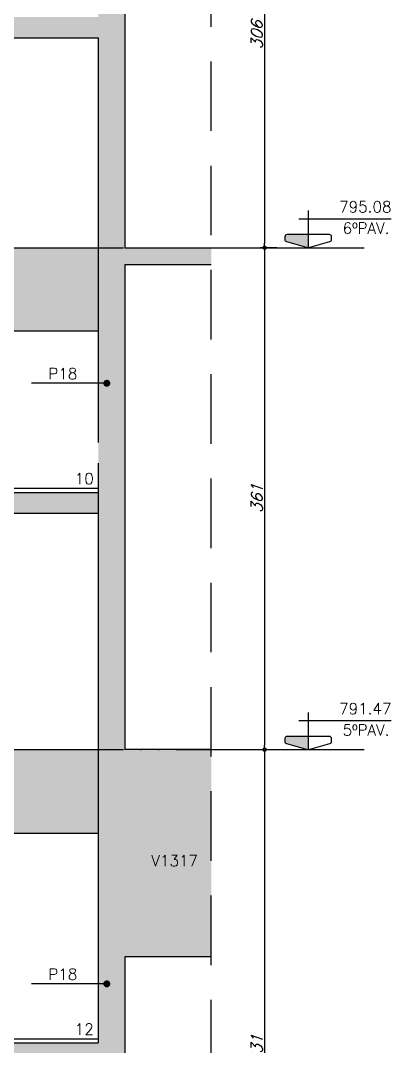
# Model space of a CAD drawing. Header units: millimetres. Extents: x -832 to 3668, y -1574 to 5296.
# Drawn here: x 111 to 379, y 2919 to 3657 of the extents above; entities that cross this region are included whole.
import ezdxf
from ezdxf import colors
from ezdxf.entities.mleader import LeaderData, LeaderLine
from ezdxf.enums import TextEntityAlignment as Align
from ezdxf.math import Vec2, Vec3

# ---------------------------------------------------------------- set-up
doc = ezdxf.new("R2010")
doc.units = ezdxf.units.MM
doc.header["$LTSCALE"] = 50
doc.linetypes.add('DASHED', pattern=[0.75, 0.5, -0.25])
doc.linetypes.add('DIVIDE2', pattern=[0.625, 0.25, -0.125, 0, -0.125, 0, -0.125])
for name, color, linetype in [('F-AUX', 2, 'Continuous'), ('F-AUX-RED', 1, 'Continuous'), ('F-CORTE', 4, 'Continuous'), ('F-COTAS', 106, 'Continuous'), ('F-EIXOS-DET', 1, 'Continuous'), ('F-ESC CORTE', 4, 'Continuous'), ('F-ESC NUM', 2, 'Continuous'), ('F-ESC SOLIDO CORTE', 71, 'Continuous'), ('F-NÍVEL-VISTA', 2, 'Continuous'), ('F-REVESTIMENTO', 1, 'Continuous'), ('F-SOLIDO', 71, 'Continuous'), ('F-TEXTO', 6, 'Continuous'), ('F-TEXTO-YELLOW', 2, 'Continuous'), ('F-VISTA', 2, 'Continuous'), ('F-VISTA SÓLIDO', 254, 'Continuous')]:
    doc.layers.add(name, color=color, linetype=linetype)
doc.styles.add('5385-ARQ-PB-BAS-PLA-TER-TORRE-A-106-TXT$0$R60-75', font='romans.shx', dxfattribs={"height": 0.1125})
doc.styles.add('CP-TEXT-INCL', font='romans.shx', dxfattribs={"oblique": 20})
doc.styles.add('MCP', font='romans.shx')
doc.styles.get("Standard").update_dxf_attribs({"font": 'arial.ttf'})
doc.dimstyles.new('CP-COTAS-50', dxfattribs={"dimscale": 0.64, "dimtxt": 12.5, "dimasz": 5, "dimexe": 5, "dimexo": 5, "dimgap": 2.5, "dimtad": 1, "dimdec": 1, "dimdsep": 46, "dimtxsty": 'CP-TEXT-INCL', "dimblk1": 'DOT', "dimblk2": 'DOT', "dimsah": 1, "dimcen": 9, "dimclrd": 256, "dimclre": 256, "dimclrt": 256, "dimadec": 0, "dimazin": 0, "dimtfac": 1, "dimtdec": 1, "dimtmove": 2, "dimatfit": 3, "dimldrblk": 'DOT', "dimfxl": 5, "dimtolj": 1, "dimarcsym": 0})
pattern_1 = [(0, (0, 0), (0, 6.985), [5.08, -1.905]), (90, (0, 0), (-6.985, 4e-16), [5.08, -1.905])]

# ---------------------------------------------------------------- blocks, each defined once
blk = doc.blocks.new('_DOT')
at = {"color": 0, "linetype": 'ByBlock'}
blk.add_line((-0.5, 0), (-1, 0), dxfattribs=at)
at = {"color": 0, "linetype": 'ByBlock', "const_width": 0.5}
blk.add_lwpolyline([(-0.25, 0, 1), (0.25, 0, 1)], format="xyb", close=True, dxfattribs=at)
blk = doc.blocks.new('Nível - Vista')
at = {"layer": 'F-NÍVEL-VISTA'}
blk.add_hatch(color=71, dxfattribs=at).paths.add_polyline_path([(0, 0.238), (-0.38, 0.238, 0.414214), (-0.42, 0.198), (-0.42, 0.148, 0.331206), (-0.391, 0.11), (-0.011, 0.002, 0.072993), (0, 0)])
at = {"layer": 'F-NÍVEL-VISTA', "color": 2}
for p, q in [((0, 0.67), (0, 0)), ((-0.168, 0.521), (1.493, 0.521))]:
    blk.add_line(p, q, dxfattribs=at)
blk.add_lwpolyline([(-0.011, 0.002, 0.146769), (0.011, 0.002), (0.391, 0.11, 0.331206), (0.42, 0.148), (0.42, 0.198, 0.414214), (0.38, 0.238), (-0.38, 0.238, 0.414214), (-0.42, 0.198), (-0.42, 0.148, 0.331206), (-0.391, 0.11), (-0.011, 0.002, 0.146769), (0.011, 0.002)], format="xyb", dxfattribs=at)
at = {"layer": 'F-TEXTO', "color": 3, "style": 'MCP'}
for tag, p in [('NÍVEL', (1.026, 0.636)), ('NÍVEL_DETALHE', (1.02, 0.186))]:
    blk.add_attdef(tag, text='', height=0.2, dxfattribs=at).set_placement(p, align=Align.CENTER)
blk = doc.blocks.new('*D89')
at = {"layer": 'DEFPOINTS', "color": 0, "transparency": 16777216}
for p in [(298.42, 3799.06), (286.55, 3493.06), (298.42, 3493.06)]:
    blk.add_point(p, dxfattribs=at)
at = {"layer": 'F-COTAS', "lineweight": -2, "transparency": 16777216}
for p, q in [((295.22, 3799.06), (283.35, 3799.06)), ((286.55, 3795.86), (286.55, 3496.26)), ((295.22, 3493.06), (283.35, 3493.06))]:
    blk.add_line(p, q, dxfattribs=at)
at = {"layer": 'F-COTAS', "lineweight": -2, "transparency": 16777216, "xscale": 3.2, "yscale": 3.2, "zscale": 3.2}
for p, rotation in [((286.55, 3799.06), 90), ((286.55, 3493.06), 270)]:
    blk.add_blockref('_DOT', p, dxfattribs=dict(at, rotation=rotation))
at = {"layer": 'F-COTAS', "transparency": 16777216, "insert": (280.95, 3646.06), "char_height": 8, "attachment_point": 5, "rotation": 90, "style": 'CP-TEXT-INCL'}
blk.add_mtext('\\A1;306', dxfattribs=at)
blk = doc.blocks.new('*D90')
at = {"layer": 'DEFPOINTS', "color": 0, "transparency": 16777216}
for p in [(298.42, 3493.06), (286.55, 3132.06), (286.55, 3132.06)]:
    blk.add_point(p, dxfattribs=at)
at = {"layer": 'F-COTAS', "lineweight": -2, "transparency": 16777216}
for p, q in [((295.22, 3493.06), (283.35, 3493.06)), ((286.55, 3489.86), (286.55, 3135.26))]:
    blk.add_line(p, q, dxfattribs=at)
at = {"layer": 'F-COTAS', "lineweight": -2, "transparency": 16777216, "xscale": 3.2, "yscale": 3.2, "zscale": 3.2}
for p, rotation in [((286.55, 3493.06), 90), ((286.55, 3132.06), 270)]:
    blk.add_blockref('_DOT', p, dxfattribs=dict(at, rotation=rotation))
at = {"layer": 'F-COTAS', "transparency": 16777216, "insert": (280.95, 3312.56), "char_height": 8, "attachment_point": 5, "rotation": 90, "style": 'CP-TEXT-INCL'}
blk.add_mtext('\\A1;361', dxfattribs=at)
blk = doc.blocks.new('*D91')
at = {"layer": 'DEFPOINTS', "color": 0, "transparency": 16777216}
for p in [(286.55, 3132.06), (286.55, 2701.06), (286.55, 2701.06)]:
    blk.add_point(p, dxfattribs=at)
at = {"layer": 'F-COTAS', "lineweight": -2, "transparency": 16777216}
blk.add_line((286.55, 3128.86), (286.55, 2704.26), dxfattribs=at)
at = {"layer": 'F-COTAS', "lineweight": -2, "transparency": 16777216, "xscale": 3.2, "yscale": 3.2, "zscale": 3.2}
for p, rotation in [((286.55, 3132.06), 90), ((286.55, 2701.06), 270)]:
    blk.add_blockref('_DOT', p, dxfattribs=dict(at, rotation=rotation))
at = {"layer": 'F-COTAS', "transparency": 16777216, "insert": (280.95, 2916.56), "char_height": 8, "attachment_point": 5, "rotation": 90, "style": 'CP-TEXT-INCL'}
blk.add_mtext('\\A1;431', dxfattribs=at)

msp = doc.modelspace()

# ---------------------------------------------------------------- hatches: boundary and pattern name
h = msp.add_hatch()
h.set_pattern_fill('ANGLE', color=256)
h.set_pattern_definition(pattern_1)
h.paths.add_polyline_path([(339.98, 3501.14), (379.03, 3501.14), (379.03, 3513.14), (339.98, 3513.14)], flags=9)
h = msp.add_hatch()
h.set_pattern_fill('ANGLE', color=256)
h.set_pattern_definition(pattern_1)
h.paths.add_polyline_path([(130.47, 3396.47), (155.05, 3396.47), (155.05, 3408.47), (130.47, 3408.47)], flags=9)
h = msp.add_hatch()
h.set_pattern_fill('ANGLE', color=256)
h.set_pattern_definition(pattern_1)
h.paths.add_polyline_path([(339.79, 3140.14), (379.22, 3140.14), (379.22, 3152.14), (339.79, 3152.14)], flags=9)
h = msp.add_hatch()
h.set_pattern_fill('ANGLE', color=256)
h.set_pattern_definition(pattern_1)
h.paths.add_polyline_path([(203.48, 3046.13), (243.29, 3046.13), (243.29, 3058.13), (203.48, 3058.13)], flags=9)
h = msp.add_hatch()
h.set_pattern_fill('ANGLE', color=256)
h.set_pattern_definition(pattern_1)
h.paths.add_polyline_path([(130.47, 2964.48), (155.05, 2964.48), (155.05, 2976.48), (130.47, 2976.48)], flags=9)
at = {"layer": 'F-ESC SOLIDO CORTE'}
h = msp.add_hatch(color=256, dxfattribs=at)
h.dxf.hatch_style = 1
h.paths.add_polyline_path([(-153.57, 3803.06), (-410.07, 3803.06), (-410.07, 3788.06), (-185.95, 3788.06), (38.03, 3644.06), (166.93, 3644.06), (166.93, 3659.06), (42.43, 3659.06), (42.43, 3677.06), (14.43, 3677.06), (14.43, 3695.06), (-13.57, 3695.06), (-13.57, 3713.06), (-41.57, 3713.06), (-41.57, 3731.06), (-69.57, 3731.06), (-69.57, 3749.06), (-97.57, 3749.06), (-97.57, 3767.06), (-125.57, 3767.06), (-125.57, 3785.06), (-153.57, 3785.06)])
h = msp.add_hatch(color=256, dxfattribs=at)
h.dxf.hatch_style = 1
h.paths.add_polyline_path([(-209.57, 3497.06), (-410.07, 3497.06), (-410.07, 3482.06), (-241.95, 3482.06), (38.02, 3302.06), (166.93, 3302.06), (166.93, 3317.06), (42.43, 3317.06), (42.43, 3335.06), (14.43, 3335.06), (14.43, 3353.06), (-13.57, 3353.06), (-13.57, 3371.06), (-41.57, 3371.06), (-41.57, 3389.06), (-69.57, 3389.06), (-69.57, 3407.06), (-97.57, 3407.06), (-97.57, 3425.06), (-125.57, 3425.06), (-125.57, 3443.06), (-153.57, 3443.06), (-153.57, 3461.06), (-181.57, 3461.06), (-181.57, 3479.06), (-209.57, 3479.06)])
h = msp.add_hatch(color=256, dxfattribs=at)
h.dxf.hatch_style = 1
h.paths.add_polyline_path([(-265.57, 3137.06), (-410.07, 3137.06), (-410.07, 3122.06), (-301.65, 3122.06), (37.43, 2904.06), (166.93, 2904.06), (166.93, 2921.06), (42.43, 2921.06), (42.43, 2939.06), (14.43, 2939.06), (14.43, 2957.06), (-13.57, 2957.06), (-13.57, 2975.06), (-41.57, 2975.06), (-41.57, 2993.06), (-69.57, 2993.06), (-69.57, 3011.06), (-97.57, 3011.06), (-97.57, 3029.06), (-125.57, 3029.06), (-125.57, 3047.06), (-153.57, 3047.06), (-153.57, 3065.06), (-181.57, 3065.06), (-181.57, 3083.06), (-209.57, 3083.06), (-209.57, 3101.06), (-237.57, 3101.06), (-237.57, 3119.06), (-265.57, 3119.06)])
at = {"layer": 'F-SOLIDO'}
h = msp.add_hatch(color=256, dxfattribs=at)
h.dxf.hatch_style = 1
h.paths.add_polyline_path([(248.16, 3132.06), (185.93, 3132.06), (185.93, 3481.06), (248.16, 3481.06), (248.16, 3493.06), (185.93, 3493.06), (185.93, 3787.06), (248.16, 3787.06), (248.16, 3799.06), (185.93, 3799.06), (185.93, 4093.06), (248.16, 4093.06), (248.16, 4105.06), (185.93, 4105.06), (185.93, 4293.99), (166.93, 4293.99), (166.93, -757.94), (248.16, -757.94), (248.16, -502.94), (191.93, -502.94), (191.93, 675.06), (248.16, 675.06), (248.16, 690.06), (191.93, 690.06), (191.93, 705.06), (185.93, 705.06), (185.93, 1275.06), (248.16, 1275.06), (248.16, 1295.06), (185.93, 1295.06), (185.93, 1659.06), (216.43, 1659.06), (216.43, 1675.06), (185.93, 1675.06), (185.93, 2001.06), (216.43, 2001.06), (216.43, 2017.06), (185.93, 2017.06), (185.93, 2343.06), (216.43, 2343.06), (216.43, 2359.06), (185.93, 2359.06), (185.93, 2685.06), (248.16, 2685.06), (248.16, 2701.06), (185.93, 2701.06), (185.93, 2983.06), (248.16, 2983.06)])
h.paths.add_polyline_path([(166.93, -502.94), (-57.76, -502.94), (-57.76, -757.94), (166.93, -757.94)])
at = {"layer": 'F-VISTA SÓLIDO'}
h = msp.add_hatch(color=256, dxfattribs=at)
h.dxf.hatch_style = 1
h.paths.add_polyline_path([(-429.07, 3493.06), (-478.03, 3493.06), (-478.03, 3433.06), (-429.07, 3433.06)])
h.paths.add_polyline_path([(-241.95, 3482.06), (-410.07, 3482.06), (-410.07, 3433.06), (-165.73, 3433.06)])
h.paths.add_polyline_path([(166.93, 3493.06), (-154.05, 3493.06), (-171.16, 3482.06), (-178.57, 3482.06), (-178.57, 3480.06), (-180.57, 3480.06), (-180.57, 3464.06), (-150.57, 3464.06), (-150.57, 3462.06), (-152.57, 3462.06), (-152.57, 3446.06), (-122.57, 3446.06), (-122.57, 3444.06), (-124.57, 3444.06), (-124.57, 3433.06), (166.93, 3433.06)])
h = msp.add_hatch(color=256, dxfattribs=at)
h.dxf.hatch_style = 1
h.paths.add_polyline_path([(166.93, 3132.06), (-183.6, 3132.06), (-199.16, 3122.06), (-234.57, 3122.06), (-234.57, 3120.06), (-236.57, 3120.06), (-236.57, 3104.06), (-206.57, 3104.06), (-206.57, 3102.06), (-208.57, 3102.06), (-208.57, 3086.06), (-178.57, 3086.06), (-178.57, 3084.06), (-180.57, 3084.06), (-180.57, 3072.06), (166.93, 3072.06)])

# ---------------------------------------------------------------- linework, layer by layer
at = {"layer": 'F-AUX', "color": 1, "linetype": 'DASHED', "ltscale": 2}
msp.add_line((248.16, -997.94), (248.16, 4293.99), dxfattribs=at)
at = {"layer": 'F-CORTE'}
for p, q in [((185.93, 3787.06), (185.93, 3493.06)), ((166.93, 3644.06), (166.93, 3353.06)), ((185.93, 3493.06), (248.16, 3493.06)), ((185.93, 3481.06), (185.93, 3132.06)), ((185.93, 3481.06), (248.16, 3481.06)), ((166.93, 3338.06), (166.93, 2921.06)), ((185.93, 2983.06), (185.93, 2701.06))]:
    msp.add_line(p, q, dxfattribs=at)
for points in [[(248.16, 3132.06), (185.93, 3132.06)], [(248.16, 2983.06), (185.93, 2983.06)]]:
    msp.add_lwpolyline(points, dxfattribs=at)
at = {"layer": 'F-EIXOS-DET', "color": 252, "linetype": 'DIVIDE2', "ltscale": 2}
for points in [[(-466.84, 3493.06), (248.16, 3493.06)], [(-466.84, 3132.06), (248.16, 3132.06)]]:
    msp.add_lwpolyline(points, dxfattribs=at)
at = {"layer": 'F-EIXOS-DET'}
for points in [[(248.16, 3493.06), (358.16, 3493.06)], [(248.16, 3132.06), (358.16, 3132.06)]]:
    msp.add_lwpolyline(points, dxfattribs=at)
at = {"layer": 'F-ESC CORTE'}
for points in [[(-410.07, 3788.06), (-185.95, 3788.06), (38.03, 3644.06), (166.93, 3644.06)], [(-241.95, 3482.06), (38.02, 3302.06), (166.93, 3302.06)], [(42.43, 3317.06), (166.93, 3317.06)], [(42.43, 2921.06), (166.93, 2921.06)]]:
    msp.add_lwpolyline(points, dxfattribs=at)
at = {"layer": 'F-REVESTIMENTO'}
for p, q in [((43.43, 3320.06), (166.93, 3320.06)), ((43.43, 2924.06), (166.93, 2924.06))]:
    msp.add_line(p, q, dxfattribs=at)
at = {"layer": 'F-VISTA'}
msp.add_line((166.93, 3433.06), (-124.57, 3433.06), dxfattribs=at)
for points in [[(-154.05, 3493.06), (166.93, 3493.06)], [(-183.6, 3132.06), (166.93, 3132.06)], [(-180.57, 3072.06), (166.93, 3072.06)]]:
    msp.add_lwpolyline(points, dxfattribs=at)

# ---------------------------------------------------------------- block references
at = {"layer": 'F-NÍVEL-VISTA', "linetype": 'Continuous', "xscale": 40, "yscale": 40, "zscale": 40}
for p, values in [((317.91, 3493.06), {'NÍVEL': '795.08'}), ((317.91, 3132.06), {'NÍVEL': '791.47'})]:
    msp.add_blockref('Nível - Vista', p, dxfattribs=at).add_auto_attribs(values)

# ---------------------------------------------------------------- texts
at = {"layer": 'F-ESC NUM', "style": '5385-ARQ-PB-BAS-PLA-TER-TORRE-A-106-TXT$0$R60-75'}
for s, p in [('10', (150.01, 3322.97)), ('12', (150.01, 2926.97))]:
    msp.add_text(s, height=8, dxfattribs=at).set_placement(p)
at = {"layer": 'F-TEXTO', "color": 3, "style": 'MCP'}
for s, p in [('6ºPAV.', (359.5, 3503.14)), ('5ºPAV.', (359.5, 3142.14))]:
    msp.add_text(s, height=8, dxfattribs=at).set_placement(p, align=Align.CENTER)
at = {"layer": 'F-TEXTO-YELLOW', "style": 'MCP'}
for s, p in [('P18', (130.95, 3398.47)), ('V1317', (205.1, 3048.13)), ('P18', (130.95, 2966.48))]:
    msp.add_text(s, height=8, dxfattribs=at).set_placement(p)

# ---------------------------------------------------------------- dimensions: what is measured, and where the dimension line sits
at = {"layer": 'F-COTAS'}
for base, p1, p2, picture, middle in [((286.55, 3493.06), (298.42, 3799.06), (298.42, 3493.06), '*D89', (280.95, 3646.06)), ((286.55, 3132.06), (298.42, 3493.06), (286.55, 3132.06), '*D90', (280.95, 3312.56)), ((286.55, 2701.06), (286.55, 3132.06), (286.55, 2701.06), '*D91', (280.95, 2916.56))]:
    dim = msp.add_linear_dim(base=base, p1=p1, p2=p2, angle=90, dimstyle='CP-COTAS-50', override={"dimfxl": 2.5}, dxfattribs=at)
    dim.commit()
    dim.dimension.update_dxf_attribs({"geometry": picture, "text_midpoint": middle})

# ---------------------------------------------------------------- leaders
at = {"layer": 'F-AUX-RED'}
ml = msp.add_multileader_mtext('Standard', dxfattribs=at)
ml.set_content('', color=256)
ml.set_leader_properties()
ml.set_arrow_properties(name='DOT')
ml.build(insert=Vec2(0, 0))
ml.multileader.update_dxf_attribs({"text_right_attachment_type": 6, "dogleg_length": 0.36, "arrow_head_size": 5})
ctx = ml.context
ctx.base_point, ctx.char_height, ctx.arrow_head_size, ctx.landing_gap_size, ctx.plane_origin = Vec3(118.76, 3395.65), 0.18, 5, 0.09, Vec3(173.08, 3413.56)
ctx.right_attachment, ctx.text_align_type = 6, 2
notes = []
notes.append((ctx, [(0, (1, 1, 0), (152.44, 3395.56), (-1, 0), 33.49, [(0, [(173.08, 3395.56)], 0, [])])]))
ctx.mtext.insert, ctx.mtext.alignment, ctx.mtext.flow_direction = Vec3(118.85, 3395.74), 3, 5
ml = msp.add_multileader_mtext('Standard', dxfattribs=at)
ml.set_content('', color=256)
ml.set_leader_properties()
ml.set_arrow_properties(name='DOT')
ml.build(insert=Vec2(0, 0))
ml.multileader.update_dxf_attribs({"text_right_attachment_type": 6, "dogleg_length": 0.36, "arrow_head_size": 5})
ctx = ml.context
ctx.base_point, ctx.char_height, ctx.arrow_head_size, ctx.landing_gap_size, ctx.plane_origin = Vec3(118.76, 2963.65), 0.18, 5, 0.09, Vec3(173.08, 2981.56)
ctx.right_attachment, ctx.text_align_type = 6, 2
notes.append((ctx, [(0, (1, 1, 0), (152.44, 2963.56), (-1, 0), 33.49, [(0, [(173.08, 2963.56)], 0, [])])]))
ctx.mtext.insert, ctx.mtext.alignment, ctx.mtext.flow_direction = Vec3(118.85, 2963.74), 3, 5
for ctx, leaders in notes:
    for number, flags, end, landing, length, lines in leaders:
        leader = LeaderData()
        leader.index, (leader.has_last_leader_line, leader.has_dogleg_vector, leader.attachment_direction) = number, flags
        leader.last_leader_point, leader.dogleg_vector, leader.dogleg_length = Vec3(end), Vec3(landing), length
        for number, points, colour, breaks in lines:
            line = LeaderLine()
            line.index, line.vertices, line.color, line.breaks = number, Vec3.list(points), colors.encode_raw_color(colour), breaks
            leader.lines.append(line)
        ctx.leaders.append(leader)

doc.saveas('drawing.dxf')
